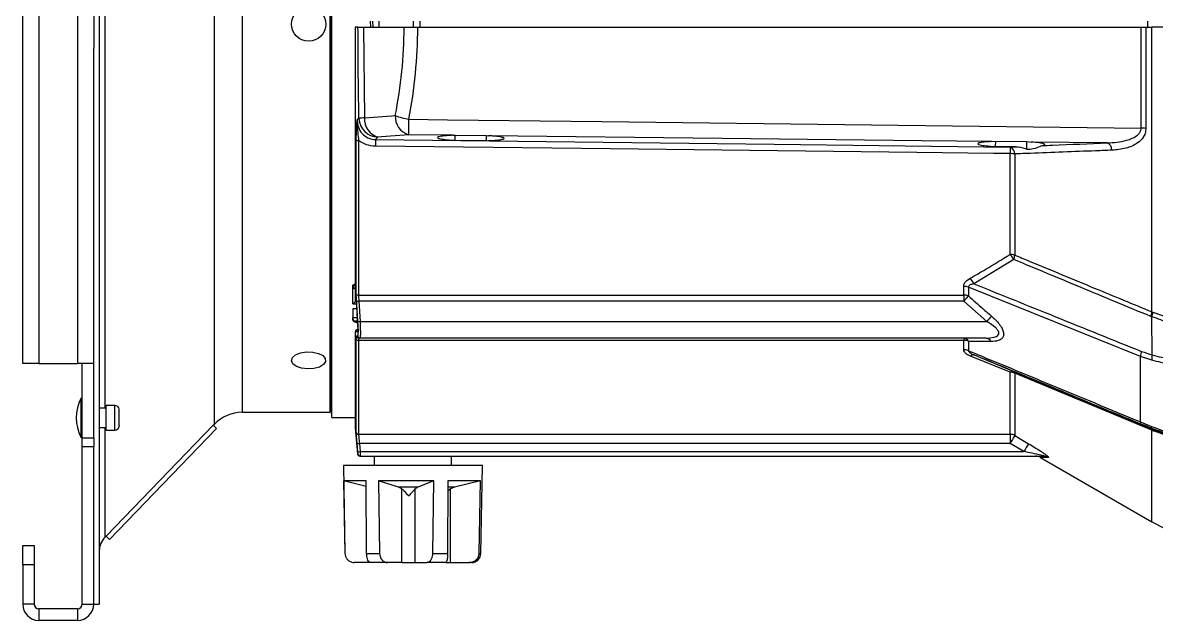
# Model space of a CAD drawing. Extents: x 16.7 to 113.1, y 4.5 to 84.5.
# Drawn here: x 72.34 to 79.68, y 32.04 to 35.92 of the extents above; entities that cross this region are included whole.
import ezdxf

# ---------------------------------------------------------------- set-up
doc = ezdxf.new("R2010")
doc.units = 0
doc.header["$MEASUREMENT"] = 0
doc.layers.add('OBJECT', color=7, linetype='CONTINUOUS')

msp = doc.modelspace()

# ---------------------------------------------------------------- linework, layer by layer
at = {"layer": 'OBJECT'}
for p, q in [((72.8356, 39.5165), (72.8356, 32.1465)), ((73.5815, 35.9065), (73.5815, 38.4988)), ((73.7613, 38.4225), (73.7613, 33.3905)), ((74.3286, 38.4225), (74.3286, 33.3905)), ((74.3416, 33.3566), (74.3416, 38.4564)), ((72.8707, 38.3952), (72.8707, 35.9065)), ((74.3384, 33.4466), (74.3384, 38.3664)), ((72.3397, 33.7065), (72.3397, 38.1065)), ((72.4446, 38.1065), (72.4446, 33.7065)), ((72.6947, 38.1065), (72.6947, 33.7065)), ((72.7996, 36.061), (72.7996, 35.752)), ((72.8707, 35.9065), (72.8707, 33.4177)), ((73.5815, 33.3142), (73.5815, 35.9065)), ((74.5941, 35.8865), (74.5926, 35.9265)), ((74.6086, 35.8865), (74.6072, 35.9265)), ((74.6492, 35.8865), (74.6482, 35.9265)), ((74.8714, 35.8865), (74.8704, 35.9265)), ((74.9143, 35.8865), (74.9143, 35.9265)), ((79.6266, 35.8865), (79.6262, 35.9265)), ((74.4936, 35.8866), (74.4936, 34.2399)), ((74.4937, 35.8865), (74.4937, 34.2391)), ((74.5113, 35.8865), (74.4937, 35.8865)), ((74.5474, 35.8865), (74.5536, 35.299)), ((74.5474, 35.8865), (74.8105, 35.8865)), ((74.8989, 35.8865), (79.5828, 35.8865)), ((79.5828, 35.2326), (79.5828, 35.8865)), ((79.6138, 35.8865), (79.6138, 35.2308)), ((79.6138, 35.8865), (79.6532, 35.8865)), ((79.6532, 34.0416), (79.6532, 35.8865)), ((72.7996, 33.7065), (72.7996, 35.752)), ((74.5064, 35.285), (74.5175, 35.2967)), ((74.6406, 35.1745), (74.6252, 35.1586)), ((75.1283, 35.1863), (74.8399, 35.1896)), ((75.1283, 35.1863), (75.1416, 35.187)), ((75.1413, 35.1534), (75.1416, 35.187)), ((75.1416, 35.187), (75.3429, 35.1848)), ((75.3429, 35.1848), (75.3572, 35.1836)), ((75.3432, 35.1511), (75.3429, 35.1847)), ((74.5002, 34.1591), (74.5002, 35.1566)), ((74.5152, 35.1528), (74.5152, 34.1502)), ((75.3432, 35.1511), (75.1413, 35.1534)), ((78.6135, 35.1457), (78.6412, 35.1481)), ((78.6409, 35.1133), (78.6412, 35.1481)), ((78.7702, 35.1118), (78.6409, 35.1133)), ((78.6412, 35.1481), (78.8432, 35.1459)), ((78.7348, 35.1103), (78.7702, 35.1118)), ((78.8432, 35.1459), (78.872, 35.1427)), ((78.8437, 35.0958), (78.8432, 35.1459)), ((79.3639, 35.137), (78.872, 35.1427)), ((78.7341, 34.4141), (78.7341, 35.0677)), ((78.7651, 35.0652), (78.7651, 34.4095)), ((78.7583, 34.381), (78.5003, 34.2233)), ((74.4789, 34.207), (74.4789, 34.2141)), ((74.4814, 34.2174), (74.4814, 34.2101)), ((74.4789, 34.2065), (74.4789, 34.207)), ((74.4789, 34.1982), (74.4789, 34.207)), ((74.4789, 34.0937), (74.4789, 34.1982)), ((74.4814, 34.2101), (74.4814, 34.2097)), ((74.4939, 34.1906), (74.492, 34.1906)), ((74.4939, 34.1906), (74.4941, 34.1937)), ((74.4939, 34.1906), (74.4939, 34.1087)), ((74.4952, 34.1906), (74.4939, 34.1906)), ((74.495, 34.1946), (74.5115, 33.9121)), ((74.5152, 34.1502), (78.4341, 34.1502)), ((78.4341, 34.1502), (78.4341, 34.2073)), ((78.4341, 34.1502), (78.4341, 34.111)), ((79.5782, 33.752), (78.4651, 34.2021)), ((78.4651, 34.2021), (78.4651, 34.1448)), ((74.4789, 34.0937), (74.5009, 34.0937)), ((74.4939, 34.1087), (74.5, 34.1087)), ((78.4341, 34.111), (74.5167, 34.111)), ((74.5167, 34.111), (74.5244, 33.9786)), ((78.5832, 33.9786), (78.4341, 34.111)), ((74.4789, 34.0607), (74.4789, 34.0059)), ((74.5028, 34.0607), (74.4789, 34.0607)), ((74.4789, 33.9963), (74.4789, 34.0059)), ((74.4789, 34.0059), (74.506, 34.0059)), ((74.4789, 33.9884), (74.4789, 33.9963)), ((79.6532, 34.0416), (79.6598, 34.0388)), ((79.655, 33.7624), (79.6533, 34.0087)), ((74.4789, 33.9884), (74.4789, 33.9878)), ((74.4789, 33.9878), (74.4789, 33.9877)), ((74.5074, 33.9813), (74.4939, 33.9813)), ((74.4965, 33.98), (74.4941, 33.9802)), ((74.4965, 33.9813), (74.4965, 33.98)), ((74.5075, 33.98), (74.4965, 33.98)), ((74.5104, 33.9296), (74.5031, 33.9259)), ((74.5244, 33.9786), (78.5832, 33.9786)), ((74.4936, 33.8955), (74.4936, 33.2915)), ((74.4937, 33.8945), (74.4937, 33.2902)), ((74.5115, 33.9121), (74.495, 33.9116)), ((74.5002, 33.2614), (74.5002, 33.8668)), ((78.4341, 33.8565), (74.5152, 33.8565)), ((74.5152, 33.8565), (74.5152, 33.2479)), ((74.5243, 33.8715), (74.5168, 33.8715)), ((78.5792, 33.8715), (74.5243, 33.8715)), ((78.4341, 33.8715), (78.4341, 33.8565)), ((78.4341, 33.7964), (78.4341, 33.8565)), ((78.4651, 33.8502), (78.4651, 33.7899)), ((72.4446, 33.7065), (72.3397, 33.7065)), ((72.4446, 33.7065), (72.6947, 33.7065)), ((72.7996, 33.7065), (72.6947, 33.7065)), ((72.7247, 33.2256), (72.7247, 33.7065)), ((72.7996, 33.2256), (72.7996, 33.7065)), ((78.7341, 33.6501), (78.4782, 33.7543)), ((78.502, 33.7622), (78.7579, 33.6556)), ((79.652, 33.7276), (79.5782, 33.752)), ((79.5782, 33.3284), (79.5782, 33.752)), ((78.7341, 33.2479), (78.7341, 33.6501)), ((79.6532, 33.2738), (78.7651, 33.6432)), ((78.7651, 33.6432), (78.7651, 33.2398)), ((72.7247, 33.4802), (72.7171, 33.4802)), ((72.7171, 33.4802), (72.7171, 33.2302)), ((72.8807, 33.4177), (72.8356, 33.4177)), ((72.9357, 33.4352), (72.8807, 33.4352)), ((72.8807, 33.2752), (72.8807, 33.4352)), ((72.9357, 33.2752), (72.9357, 33.4352)), ((72.9652, 33.3044), (72.9652, 33.4102)), ((74.3384, 33.4466), (74.3286, 33.4466)), ((74.3416, 33.3566), (74.3384, 33.4466)), ((73.7613, 33.3905), (74.3286, 33.3905)), ((74.3416, 33.3566), (74.4936, 33.3566)), ((72.8356, 33.2927), (72.8807, 33.2927)), ((72.8707, 33.2927), (72.8707, 32.5783)), ((72.8796, 32.5875), (73.5743, 33.3067)), ((72.8807, 33.2752), (72.9357, 33.2752)), ((72.9012, 32.5667), (73.5959, 33.2859)), ((72.9652, 33.3044), (72.9652, 33.3002)), ((73.5743, 33.3067), (73.5815, 33.3142)), ((73.5743, 33.3067), (73.5959, 33.2859)), ((74.4937, 33.2902), (74.5085, 33.1201)), ((79.5782, 33.3284), (79.6498, 33.2988)), ((79.6532, 33.2843), (79.6532, 33.2842)), ((79.66, 33.2709), (79.6532, 33.2738)), ((79.6532, 32.6805), (79.6532, 33.2738)), ((72.7171, 33.2302), (72.7247, 33.2302)), ((72.7247, 33.2256), (72.7996, 33.2256)), ((72.7247, 33.1659), (72.7247, 33.2256)), ((72.7996, 33.2256), (72.7996, 33.1659)), ((74.5152, 33.2479), (78.7341, 33.2479)), ((78.7341, 33.1886), (74.5206, 33.1886)), ((74.5206, 33.1886), (74.5251, 33.1357)), ((78.7341, 33.2479), (78.7341, 33.1886)), ((78.8238, 33.1357), (78.7341, 33.1886)), ((78.7651, 33.2398), (78.8548, 33.1869)), ((72.7996, 33.1659), (72.7247, 33.1659)), ((72.7247, 32.1465), (72.7247, 33.1659)), ((72.7996, 32.1465), (72.7996, 33.1659)), ((74.5251, 33.1357), (78.8238, 33.1357)), ((74.4166, 33.0465), (74.4265, 32.4754)), ((75.3166, 33.0465), (74.4166, 33.0465)), ((74.5262, 33.1065), (78.9511, 33.1065)), ((74.6166, 33.1065), (74.6166, 33.0465)), ((75.1166, 33.0465), (75.1166, 33.1065)), ((75.3066, 32.4754), (75.3166, 33.0465)), ((78.9317, 33.097), (79.6532, 32.6805)), ((74.564, 32.9465), (74.4183, 32.9465)), ((74.4183, 32.9465), (74.4266, 32.4754)), ((74.5643, 32.9089), (74.4183, 32.9465)), ((74.5673, 32.4754), (74.564, 32.9465)), ((75.0017, 32.9465), (74.6449, 32.9465)), ((74.6449, 32.9465), (74.6516, 32.4754)), ((74.7744, 32.9056), (74.6449, 32.9465)), ((74.8978, 32.9056), (74.7744, 32.9056)), ((74.7952, 32.8939), (74.7744, 32.9056)), ((74.7952, 32.4165), (74.7952, 32.8939)), ((74.8978, 32.9056), (74.8811, 32.8939)), ((74.8811, 32.4165), (74.8811, 32.8939)), ((75.0017, 32.9465), (74.8978, 32.9056)), ((74.9963, 32.4754), (75.0017, 32.9465)), ((75.0931, 32.9465), (75.0916, 32.4754)), ((75.11, 32.8939), (75.0929, 32.8785)), ((75.3043, 32.9465), (75.0931, 32.9465)), ((75.1369, 32.9056), (75.0973, 32.9056)), ((75.1369, 32.9056), (75.11, 32.8939)), ((75.11, 32.4165), (75.11, 32.8939)), ((75.3043, 32.9465), (75.1369, 32.9056)), ((75.2956, 32.4754), (75.3043, 32.9465)), ((72.3397, 32.5265), (72.4146, 32.5265)), ((72.3397, 32.4015), (72.3397, 32.5265)), ((72.4146, 32.5265), (72.4146, 32.4015)), ((72.8707, 32.5783), (72.8796, 32.5875)), ((72.8796, 32.5875), (72.9012, 32.5667)), ((74.5673, 32.4754), (74.6516, 32.4754)), ((74.9963, 32.4754), (75.0916, 32.4754)), ((75.2956, 32.4754), (75.3066, 32.4754)), ((72.3397, 32.4015), (72.3397, 32.1465)), ((72.4146, 32.4015), (72.3397, 32.4015)), ((72.4146, 32.4015), (72.4146, 32.1465)), ((74.4876, 32.4165), (74.4865, 32.4165)), ((74.5917, 32.4165), (74.4876, 32.4165)), ((74.7014, 32.4165), (74.5917, 32.4165)), ((74.7952, 32.4165), (74.7014, 32.4165)), ((74.7952, 32.4165), (74.8811, 32.4165)), ((74.8811, 32.4165), (74.9564, 32.4165)), ((75.0804, 32.4165), (74.9564, 32.4165)), ((75.0804, 32.4165), (75.11, 32.4165)), ((75.11, 32.4165), (75.2313, 32.4165)), ((75.2466, 32.4165), (75.2313, 32.4165)), ((72.4146, 32.1465), (72.3397, 32.1465)), ((72.4446, 32.1165), (72.4446, 32.0416)), ((72.6947, 32.1165), (72.4446, 32.1165)), ((72.6947, 32.1165), (72.6947, 32.0416)), ((72.7247, 32.1465), (72.7996, 32.1465)), ((72.7996, 32.1465), (72.8356, 32.1465)), ((72.6947, 32.0416), (72.4446, 32.0416))]:
    msp.add_line(p, q, dxfattribs=at)
at = {"layer": 'OBJECT', "flags": 128}
for points in [[(74.5536, 35.299), (74.7301, 35.3124), (74.7529, 35.3141)], [(74.8413, 35.29), (75.0913, 35.287), (76.0912, 35.2749), (79.5828, 35.2326)], [(74.8399, 35.1896), (74.6634, 35.1762), (74.6406, 35.1745)], [(78.6135, 35.1457), (78.1598, 35.151), (76.8688, 35.166), (75.3572, 35.1836)], [(78.7341, 35.0677), (78.6267, 35.069), (78.1308, 35.0747), (76.1469, 35.0975), (74.6245, 35.115)], [(74.6252, 35.1586), (75.9162, 35.1434), (77.2072, 35.1282), (78.7348, 35.1103)], [(74.4789, 34.0937), (74.4792, 34.094), (74.48, 34.0948), (74.4814, 34.0962), (74.4833, 34.0981), (74.4856, 34.1004), (74.4882, 34.1029), (74.491, 34.1058), (74.4939, 34.1087)], [(74.2178, 33.7808), (74.255, 33.7725), (74.2836, 33.7579), (74.2998, 33.7392), (74.3014, 33.7188), (74.2881, 33.6995), (74.2618, 33.6839), (74.2261, 33.6741), (74.1856, 33.6715), (74.146, 33.6763), (74.1125, 33.688), (74.0897, 33.7049), (74.0807, 33.7248), (74.0866, 33.7449), (74.1067, 33.7627), (74.1383, 33.7756), (74.1771, 33.7819), (74.2178, 33.7808)], [(79.6532, 33.2843), (79.6522, 33.2849), (79.6514, 33.2859), (79.6507, 33.2872), (79.6502, 33.2889), (79.6498, 33.2909), (79.6496, 33.2932), (79.6496, 33.2958), (79.6498, 33.2988)], [(74.5102, 33.1348), (74.5076, 33.1647), (74.5056, 33.1877)]]:
    msp.add_lwpolyline(points, dxfattribs=at)
at = {"layer": 'OBJECT'}
msp.add_circle((74.1916, 35.9065), 0.111, dxfattribs=at)
for centre, radius, start, end in [((71.7406, 35.9065), 3.07, 348.87528, 359.62673), ((74.5607, 34.903), 0.396, 91.0211, 96.26175), ((74.6431, 35.3001), 0.1256, 181.54164, 268.87079), ((74.6734, 35.29), 0.1201, 175.71265, 254.14911), ((74.8727, 35.3052), 0.1201, 175.71222, 254.14954), ((74.9323, 35.7977), 0.5157, 249.64153, 259.8333), ((62.103, 35.4205), 12.7389, 358.96136, 359.41297), ((79.5836, 34.9717), 0.2609, 83.35342, 90.17589), ((74.5121, 35.172), 0.0194, 232.30348, 279.05207), ((78.0176, 35.0818), 3.3933, 178.70319, 179.4398), ((81.8152, 35.0379), 3.0812, 178.65429, 179.44535), ((78.7146, 35.064), 0.0505, 1.33792, 66.42961), ((79.3421, 35.0897), 0.052, 359.75247, 65.30458), ((78.7349, 34.8889), 0.1788, 80.2614, 90.2403), ((78.7347, 34.3109), 0.1032, 72.85921, 90.32371), ((78.6089, 34.2972), 0.1713, 29.2744, 43.02884), ((78.6329, 34.4259), 0.1333, 340.27969, 352.92152), ((78.3548, 34.1536), 0.1613, 25.6083, 41.25844), ((74.4824, 34.2067), 0.00355, 106.91493, 174.62593), ((74.4827, 34.2062), 0.0038, 109.82796, 174.84401), ((74.4787, 34.2037), 0.0152, 320.54608, 324.05245), ((74.4919, 34.2027), 0.00911, 268.00854, 271.1957), ((74.5132, 34.164), 0.0139, 200.57718, 277.92167), ((78.4346, 34.1156), 0.0917, 70.57307, 90.31859), ((78.4346, 34.0612), 0.089, 69.94812, 90.31358), ((81.1918, 31.6114), 3.722, 137.10481, 137.81061), ((74.4992, 34.3603), 0.2499, 270.60328, 274.03238), ((74.4939, 33.9963), 0.015, 180, 270), ((81.3896, 31.5398), 3.7181, 138.28589, 139.00894), ((79.5224, 34.056), 0.1315, 340.28786, 353.71274), ((79.5287, 34.0514), 0.1317, 341.08864, 354.5206), ((74.4941, 33.983), 0.00447, 215.39709, 226.54485), ((74.4927, 33.9867), 0.00629, 260.15399, 264.81312), ((74.4914, 33.9803), 0.00267, 357.19285, 20.75881), ((74.51, 33.9126), 0.015, 117.41109, 183.81076), ((74.5063, 34.2264), 0.2485, 270.72579, 274.17502), ((74.5137, 33.8704), 0.014, 194.65355, 275.78835), ((74.5168, 33.8865), 0.015, 183.67339, 269.95497), ((74.5243, 33.8865), 0.015, 183.55637, 269.95013), ((78.4313, 33.8341), 0.0375, 25.3814, 85.61412), ((78.4345, 33.7788), 0.0777, 66.77823, 90.26493), ((78.5759, 33.8344), 0.0373, 23.09302, 84.95468), ((78.4344, 33.7206), 0.0758, 66.13777, 90.2501), ((79.7031, 33.7435), 0.1253, 160.48486, 176.13024), ((78.4967, 33.7386), 0.0242, 77.16876, 139.55212), ((79.7796, 33.7343), 0.1278, 167.32968, 183.01025), ((78.751, 33.6316), 0.025, 73.81782, 132.27276), ((78.7344, 33.5784), 0.0717, 64.59869, 90.20435), ((78.7503, 33.6429), 0.0149, 1.03712, 58.85164), ((72.9584, 33.3552), 0.2717, 152.61209, 207.38791), ((72.9357, 33.4052), 0.03, 9.59407, 90), ((73.7613, 33.1405), 0.25, 90, 135.99227), ((72.9357, 33.3052), 0.03, 270, 350.40593), ((74.5086, 33.2915), 0.015, 180, 185), ((74.515, 33.2628), 0.0149, 185.55238, 270.43319), ((79.5953, 33.3265), 0.0172, 173.63027, 235.21546), ((79.6376, 33.2741), 0.0155, 358.87552, 57.96015), ((79.645, 33.2716), 0.015, 357.52328, 57.14788), ((74.5042, 33.336), 0.1483, 270.54689, 276.33265), ((78.7341, 33.1851), 0.0628, 60.46677, 90.02716), ((80.1022, 32.3944), 1.582, 147.69771, 149.86404), ((80.1851, 32.3462), 1.5737, 147.71062, 149.88956), ((74.5235, 33.1215), 0.015, 185.52986, 270), ((74.5087, 33.2832), 0.1484, 270.55191, 276.33212), ((74.5262, 33.1215), 0.015, 184.94559, 269.99523), ((78.8987, 33.0445), 0.062, 57.79559, 89.99992), ((78.951, 33.0477), 0.0588, 58.12879, 89.94376), ((80.1532, 33.5465), 1, 240, 270), ((72.9606, 32.4914), 0.125, 135.99227, 180), ((75.2466, 32.4765), 0.06, 270, 359), ((72.4446, 32.1465), 0.1049, 180, 270), ((72.4446, 32.1465), 0.03, 180, 270), ((72.6947, 32.1465), 0.03, 270, 0), ((72.6947, 32.1465), 0.1049, 270, 0)]:
    msp.add_arc(centre, radius, start, end, dxfattribs=at)
for centre, major_axis, ratio, start_param, end_param in [((71.829, 35.9065), (0, 3.195), 0.960876, 4.518226, 4.706129), ((74.2061, 35.9046), (4.3597, 2.0687), 0.341999, 4.613885, 4.616722), ((74.2286, 35.9138), (4.3768, 2.0768), 0.341999, 4.60856, 4.61143), ((74.2361, 35.9046), (4.3755, -2.0916), 0.34326, 4.933789, 4.936327)]:
    msp.add_ellipse(centre, major_axis=major_axis, ratio=ratio, start_param=start_param, end_param=end_param, dxfattribs=at)
for points, knots in [([(74.5175, 35.2967), (74.5167, 35.3398), (74.5129, 35.5363), (74.512, 35.733), (74.5113, 35.8865)], [0, 0, 0, 0, 0.219221, 1, 1, 1, 1]), ([(74.5113, 35.8865), (74.5139, 35.8865), (74.5191, 35.8865), (74.538, 35.8865), (74.5474, 35.8865)], [0, 0, 0, 0, 0.5, 1, 1, 1, 1]), ([(74.8105, 35.8865), (74.8234, 35.8865), (74.8474, 35.8865), (74.8804, 35.8865), (74.8966, 35.8865), (74.8989, 35.8865)], [0, 0, 0, 0, 0.499397, 0.929176, 1, 1, 1, 1]), ([(79.5828, 35.8865), (79.5898, 35.8865), (79.6007, 35.8865), (79.6104, 35.8865), (79.6138, 35.8865)], [0, 0, 0, 0, 0.643567, 1, 1, 1, 1]), ([(80.1532, 35.8865), (80.0878, 35.8865), (79.9523, 35.8865), (79.7838, 35.8865), (79.6875, 35.8865), (79.6532, 35.8865)], [0, 0, 0, 0, 0.375049, 0.776984, 1, 1, 1, 1]), ([(74.5002, 35.1566), (74.5004, 35.1722), (74.5008, 35.2059), (74.5032, 35.2469), (74.5053, 35.2722), (74.5064, 35.2849), (74.5064, 35.285)], [0, 0, 0, 0, 0.298757, 0.643489, 0.997319, 1, 1, 1, 1]), ([(74.5064, 35.285), (74.5064, 35.2849), (74.5048, 35.2574), (74.5075, 35.2184), (74.5133, 35.1687), (74.5152, 35.1528)], [0, 0, 0, 0, 0.00294, 0.680839, 1, 1, 1, 1]), ([(74.5064, 35.285), (74.5078, 35.2693), (74.5105, 35.2379), (74.5352, 35.197), (74.5708, 35.1694), (74.6033, 35.1595), (74.6209, 35.1588), (74.6252, 35.1586)], [0, 0, 0, 0, 0.251337, 0.503312, 0.735354, 0.935196, 1, 1, 1, 1]), ([(75.1283, 35.1863), (75.1126, 35.1854), (75.0774, 35.1836), (75.0405, 35.1788), (75.0229, 35.1728), (75.0302, 35.1663), (75.0616, 35.16), (75.1031, 35.1558), (75.1327, 35.1539), (75.1413, 35.1534)], [0, 0, 0, 0, 0.128648, 0.288962, 0.449731, 0.611042, 0.772603, 0.934008, 1, 1, 1, 1]), ([(75.3432, 35.1511), (75.358, 35.1517), (75.3933, 35.1532), (75.4346, 35.1574), (75.4591, 35.1632), (75.4592, 35.1697), (75.4345, 35.1761), (75.3964, 35.1807), (75.3668, 35.1829), (75.3572, 35.1836)], [0, 0, 0, 0, 0.115333, 0.275775, 0.436647, 0.598106, 0.75992, 0.921699, 1, 1, 1, 1]), ([(79.3639, 35.137), (79.4063, 35.1397), (79.4623, 35.1434), (79.5302, 35.1673), (79.5624, 35.1867), (79.5789, 35.2108), (79.5826, 35.2239), (79.5828, 35.231), (79.5828, 35.2326)], [0, 0, 0, 0, 0.49037, 0.647323, 0.850236, 0.921686, 0.982753, 1, 1, 1, 1]), ([(79.6138, 35.2308), (79.6128, 35.22), (79.6107, 35.1983), (79.5928, 35.1647), (79.5528, 35.1268), (79.4833, 35.0977), (79.4246, 35.0923), (79.3942, 35.0895)], [0, 0, 0, 0, 0.101178, 0.201859, 0.374018, 0.67519, 1, 1, 1, 1]), ([(74.6245, 35.115), (74.6044, 35.1169), (74.5646, 35.1207), (74.5315, 35.1421), (74.5152, 35.1528)], [0, 0, 0, 0, 0.505217, 1, 1, 1, 1]), ([(78.6135, 35.1457), (78.5966, 35.1446), (78.5613, 35.1422), (78.5302, 35.1368), (78.5212, 35.1305), (78.5374, 35.1239), (78.5768, 35.1179), (78.6169, 35.1147), (78.6397, 35.1133), (78.6409, 35.1133)], [0, 0, 0, 0, 0.15394, 0.320562, 0.487663, 0.655244, 0.822937, 0.990327, 1, 1, 1, 1]), ([(78.7702, 35.1118), (78.7915, 35.1102), (78.817, 35.1084), (78.8398, 35.0976), (78.8437, 35.0958)], [0, 0, 0, 0, 0.832045, 1, 1, 1, 1]), ([(78.8437, 35.0958), (78.8579, 35.0965), (78.8932, 35.0982), (78.924, 35.1144), (78.9381, 35.1182), (78.9418, 35.1191)], [0, 0, 0, 0, 0.333302, 0.829115, 1, 1, 1, 1]), ([(78.9418, 35.1191), (78.9475, 35.1205), (78.9612, 35.1238), (78.9603, 35.1297), (78.9359, 35.1361), (78.9009, 35.1404), (78.8768, 35.1423), (78.872, 35.1427)], [0, 0, 0, 0, 0.17772, 0.430152, 0.683138, 0.93607, 1, 1, 1, 1]), ([(78.9418, 35.1191), (78.9642, 35.1201), (79.1047, 35.126), (79.2455, 35.132), (79.3639, 35.137)], [0, 0, 0, 0, 0.159832, 1, 1, 1, 1]), ([(79.3942, 35.0895), (79.3589, 35.0881), (79.1825, 35.0813), (78.9728, 35.0732), (78.7987, 35.0665), (78.7651, 35.0652)], [0, 0, 0, 0, 0.1678723, 0.8393635, 1, 1, 1, 1]), ([(78.4761, 34.2599), (78.5099, 34.2789), (78.5971, 34.3279), (78.6821, 34.3813), (78.7341, 34.4141)], [0, 0, 0, 0, 0.387426, 1, 1, 1, 1]), ([(79.6463, 34.0116), (79.4942, 34.0747), (79.198, 34.1976), (78.9022, 34.321), (78.7583, 34.381)], [0, 0, 0, 0, 0.513611, 1, 1, 1, 1]), ([(78.7651, 34.4095), (78.7959, 34.3967), (78.9692, 34.3247), (79.2652, 34.202), (79.5305, 34.0923), (79.6532, 34.0416)], [0, 0, 0, 0, 0.104199, 0.585852, 1, 1, 1, 1]), ([(74.4789, 34.2141), (74.479, 34.2145), (74.4791, 34.2154), (74.48, 34.2166), (74.4809, 34.2171), (74.4814, 34.2174)], [0, 0, 0, 0, 0.322876, 0.645869, 1, 1, 1, 1]), ([(74.4937, 34.2391), (74.4937, 34.2325), (74.4938, 34.2191), (74.4946, 34.2029), (74.495, 34.1946)], [0, 0, 0, 0, 0.491585, 1, 1, 1, 1]), ([(78.4341, 34.2073), (78.4349, 34.2129), (78.4364, 34.2241), (78.4502, 34.2433), (78.4659, 34.2534), (78.4761, 34.2599)], [0, 0, 0, 0, 0.263183, 0.525234, 1, 1, 1, 1]), ([(78.5003, 34.2233), (78.4934, 34.2219), (78.4832, 34.2199), (78.4722, 34.2145), (78.467, 34.2096), (78.4651, 34.2053), (78.4651, 34.2028), (78.4651, 34.2021)], [0, 0, 0, 0, 0.4377224, 0.6522262, 0.8216939, 0.9450991, 1, 1, 1, 1]), ([(78.5003, 34.2233), (78.6763, 34.1524), (79.0379, 34.0067), (79.3996, 33.8604), (79.5851, 33.7854)], [0, 0, 0, 0, 0.486991, 1, 1, 1, 1]), ([(74.4905, 34.194), (74.4887, 34.1949), (74.4852, 34.1968), (74.4813, 34.2006), (74.4793, 34.2039), (74.479, 34.2058), (74.4789, 34.2065)], [0, 0, 0, 0, 0.303896, 0.585788, 0.849407, 1, 1, 1, 1]), ([(74.492, 34.1906), (74.4911, 34.1907), (74.4888, 34.1909), (74.4852, 34.1918), (74.4818, 34.1935), (74.4795, 34.1956), (74.4789, 34.1973), (74.4789, 34.1981), (74.4789, 34.1982)], [0, 0, 0, 0, 0.116666, 0.314991, 0.524422, 0.755201, 0.990675, 1, 1, 1, 1]), ([(74.4789, 34.1982), (74.4789, 34.1982), (74.4789, 34.198), (74.4791, 34.1973), (74.4803, 34.1962), (74.4831, 34.1951), (74.4866, 34.1943), (74.4893, 34.1941), (74.4905, 34.194)], [0, 0, 0, 0, 0.0099975, 0.1074275, 0.3699419, 0.6068309, 0.8260036, 1, 1, 1, 1]), ([(74.4814, 34.2097), (74.4816, 34.2086), (74.482, 34.2062), (74.4841, 34.2021), (74.4872, 34.1981), (74.4897, 34.1959), (74.4911, 34.1947)], [0, 0, 0, 0, 0.242453, 0.484593, 0.734554, 1, 1, 1, 1]), ([(74.4916, 34.1936), (74.4916, 34.1936), (74.4916, 34.1936), (74.4915, 34.1937), (74.4913, 34.1938), (74.4909, 34.1939), (74.4906, 34.194), (74.4905, 34.194)], [0, 0, 0, 0, 0.03274, 0.075255, 0.183621, 0.638672, 1, 1, 1, 1]), ([(74.4911, 34.1947), (74.4913, 34.1946), (74.4916, 34.1943), (74.492, 34.1939), (74.4921, 34.1936), (74.4921, 34.1936)], [0, 0, 0, 0, 0.506964, 0.82555, 1, 1, 1, 1]), ([(74.492, 34.1906), (74.492, 34.1907), (74.4919, 34.1912), (74.4918, 34.1923), (74.4917, 34.1931), (74.4916, 34.1936)], [0, 0, 0, 0, 0.1242259, 0.4683611, 1, 1, 1, 1]), ([(74.4921, 34.1936), (74.4921, 34.1931), (74.4921, 34.1923), (74.4921, 34.1912), (74.492, 34.1907), (74.492, 34.1906)], [0, 0, 0, 0, 0.5330943, 0.8746101, 1, 1, 1, 1]), ([(74.4921, 34.1936), (74.4921, 34.1936), (74.4928, 34.1936), (74.4934, 34.1937), (74.4941, 34.1937)], [0, 0, 0, 0, 0.026949, 1, 1, 1, 1]), ([(74.5018, 34.1104), (74.5013, 34.1191), (74.5004, 34.1369), (74.5003, 34.1516), (74.5002, 34.1591)], [0, 0, 0, 0, 0.488655, 1, 1, 1, 1]), ([(74.5152, 34.1502), (74.5152, 34.1445), (74.5154, 34.1327), (74.5163, 34.1184), (74.5167, 34.111)], [0, 0, 0, 0, 0.486981, 1, 1, 1, 1]), ([(78.4651, 34.1448), (78.496, 34.1173), (78.5454, 34.0733), (78.5954, 34.03), (78.6142, 34.0138)], [0, 0, 0, 0, 0.624898, 1, 1, 1, 1]), ([(74.5095, 33.9779), (74.5089, 33.9879), (74.5063, 34.0321), (74.5037, 34.0762), (74.5018, 34.1104)], [0, 0, 0, 0, 0.226065, 1, 1, 1, 1]), ([(78.6142, 34.0138), (78.6316, 33.9976), (78.6585, 33.9726), (78.6834, 33.9349), (78.6935, 33.9073), (78.6927, 33.8849), (78.6813, 33.8661), (78.6549, 33.8512), (78.6269, 33.8498), (78.6102, 33.849)], [0, 0, 0, 0, 0.224316, 0.345841, 0.447966, 0.550598, 0.643264, 0.786621, 1, 1, 1, 1]), ([(79.6533, 34.0087), (79.6533, 34.0087), (79.6511, 34.01), (79.6487, 34.0108), (79.6463, 34.0116)], [0, 0, 0, 0, 0.00031, 1, 1, 1, 1]), ([(80.1532, 33.912), (80.1532, 33.912), (80.1087, 33.912), (80.0196, 33.9161), (79.8903, 33.9358), (79.7665, 33.9637), (79.6914, 33.9979), (79.6533, 34.0087), (79.6533, 34.0087)], [0, 0, 0, 0, 0.0000045, 0.2546803, 0.5093557, 0.7546737, 0.9999956, 1, 1, 1, 1]), ([(79.6598, 34.0388), (79.7088, 34.0215), (79.8081, 33.9862), (79.9754, 33.9538), (80.0925, 33.9494), (80.1532, 33.947)], [0, 0, 0, 0, 0.319145, 0.647516, 1, 1, 1, 1]), ([(74.4789, 33.9878), (74.4792, 33.9867), (74.4796, 33.9844), (74.4822, 33.982), (74.4858, 33.9804), (74.4889, 33.9804), (74.4905, 33.9804)], [0, 0, 0, 0, 0.242421, 0.484562, 0.734492, 1, 1, 1, 1]), ([(74.479, 33.9877), (74.479, 33.9875), (74.4788, 33.9861), (74.4801, 33.9835), (74.4822, 33.9808), (74.4843, 33.98), (74.4851, 33.9797)], [0, 0, 0, 0, 0.046932, 0.3944, 0.752546, 1, 1, 1, 1]), ([(74.485, 33.9796), (74.4885, 33.9782), (74.4962, 33.9753), (74.5039, 33.9723), (74.508, 33.9708)], [0, 0, 0, 0, 0.454542, 1, 1, 1, 1]), ([(74.4911, 33.9798), (74.4895, 33.9794), (74.4872, 33.9788), (74.4856, 33.9796), (74.4851, 33.9798)], [0, 0, 0, 0, 0.674301, 1, 1, 1, 1]), ([(74.4905, 33.9804), (74.4906, 33.9804), (74.4908, 33.9804), (74.4911, 33.9804), (74.4913, 33.9804), (74.4914, 33.9804), (74.4915, 33.9804), (74.4916, 33.9805), (74.4916, 33.9805), (74.4916, 33.9805), (74.4916, 33.9805)], [0, 0, 0, 0, 0.33063, 0.5525, 0.701363, 0.80309, 0.903737, 0.945187, 0.979441, 1, 1, 1, 1]), ([(74.4921, 33.9804), (74.492, 33.9804), (74.4919, 33.9801), (74.4914, 33.9799), (74.4911, 33.9798), (74.4911, 33.9798)], [0, 0, 0, 0, 0.264133, 0.866026, 1, 1, 1, 1]), ([(74.4916, 33.9805), (74.4917, 33.9808), (74.4918, 33.9812), (74.4919, 33.9814), (74.492, 33.9814), (74.492, 33.9814)], [0, 0, 0, 0, 0.531786, 0.875873, 1, 1, 1, 1]), ([(74.492, 33.9814), (74.492, 33.9814), (74.4921, 33.9814), (74.4921, 33.9812), (74.4921, 33.9807), (74.4921, 33.9804)], [0, 0, 0, 0, 0.125213, 0.466793, 1, 1, 1, 1]), ([(74.4941, 33.9802), (74.4934, 33.9803), (74.4928, 33.9803), (74.4921, 33.9804), (74.4921, 33.9804)], [0, 0, 0, 0, 0.973074, 1, 1, 1, 1]), ([(74.5019, 33.9251), (74.5012, 33.9247), (74.4994, 33.9236), (74.4974, 33.9211), (74.4958, 33.9183), (74.495, 33.9158), (74.4943, 33.9127), (74.4937, 33.9066), (74.4936, 33.8974), (74.4936, 33.8907)], [0, 0, 0, 0, 0.038374, 0.104773, 0.165148, 0.225297, 0.307656, 0.496495, 1, 1, 1, 1]), ([(74.5031, 33.9259), (74.5052, 33.926), (74.5076, 33.9261), (74.5102, 33.9261), (74.5106, 33.9261)], [0, 0, 0, 0, 0.845701, 1, 1, 1, 1]), ([(74.5094, 33.8855), (74.5099, 33.8866), (74.5111, 33.8886), (74.5118, 33.9048), (74.5117, 33.9286), (74.5108, 33.9545), (74.5098, 33.9715), (74.5095, 33.9779)], [0, 0, 0, 0, 0.2168345, 0.4336857, 0.6501667, 0.8664931, 1, 1, 1, 1]), ([(74.5244, 33.9786), (74.525, 33.9664), (74.5261, 33.9419), (74.5268, 33.9096), (74.5266, 33.8855), (74.5256, 33.8732), (74.5247, 33.8719), (74.5243, 33.8715)], [0, 0, 0, 0, 0.216841, 0.433701, 0.650254, 0.866699, 1, 1, 1, 1]), ([(78.5792, 33.8715), (78.597, 33.8721), (78.6212, 33.8729), (78.6465, 33.8817), (78.6576, 33.8897), (78.6623, 33.9), (78.6614, 33.9104), (78.6551, 33.9234), (78.6381, 33.9428), (78.6122, 33.9618), (78.5912, 33.9739), (78.5832, 33.9786)], [0, 0, 0, 0, 0.252396, 0.341468, 0.431196, 0.49019, 0.549439, 0.605131, 0.701098, 0.885221, 1, 1, 1, 1]), ([(74.495, 33.9116), (74.4947, 33.9107), (74.4939, 33.9089), (74.4937, 33.9003), (74.4937, 33.8951), (74.4937, 33.8945)], [0, 0, 0, 0, 0.489871, 0.942618, 1, 1, 1, 1]), ([(74.5002, 33.8668), (74.5003, 33.872), (74.5004, 33.8828), (74.5014, 33.8846), (74.5019, 33.8855)], [0, 0, 0, 0, 0.473445, 1, 1, 1, 1]), ([(74.5019, 33.8855), (74.5025, 33.8855), (74.5049, 33.8855), (74.5074, 33.8855), (74.5094, 33.8855)], [0, 0, 0, 0, 0.237767, 1, 1, 1, 1]), ([(74.5168, 33.8715), (74.5164, 33.8709), (74.5154, 33.8696), (74.5152, 33.861), (74.5152, 33.8565)], [0, 0, 0, 0, 0.473397, 1, 1, 1, 1]), ([(78.6102, 33.849), (78.5787, 33.8492), (78.53, 33.8496), (78.482, 33.85), (78.4651, 33.8502)], [0, 0, 0, 0, 0.648491, 1, 1, 1, 1]), ([(78.4782, 33.7543), (78.4693, 33.7584), (78.4535, 33.7658), (78.4373, 33.7806), (78.4351, 33.7913), (78.4341, 33.7964)], [0, 0, 0, 0, 0.396711, 0.70683, 1, 1, 1, 1]), ([(78.4651, 33.7899), (78.4961, 33.7771), (78.6701, 33.7048), (79.0411, 33.5506), (79.3811, 33.4099), (79.5782, 33.3284)], [0, 0, 0, 0, 0.083458, 0.469005, 1, 1, 1, 1]), ([(78.4651, 33.7899), (78.4652, 33.7886), (78.4655, 33.786), (78.4691, 33.7809), (78.4784, 33.7734), (78.4905, 33.7672), (78.4997, 33.7632), (78.502, 33.7622)], [0, 0, 0, 0, 0.1168462, 0.2331955, 0.4379757, 0.8544365, 1, 1, 1, 1]), ([(79.5851, 33.7854), (79.6083, 33.7772), (79.6315, 33.7691), (79.655, 33.7624), (79.655, 33.7624)], [0, 0, 0, 0, 0.999971, 1, 1, 1, 1]), ([(79.5855, 33.3123), (79.4, 33.3891), (79.0389, 33.5387), (78.6778, 33.6891), (78.502, 33.7622)], [0, 0, 0, 0, 0.513344, 1, 1, 1, 1]), ([(80.1532, 33.6636), (80.09, 33.6654), (79.9619, 33.669), (79.7931, 33.6939), (79.6929, 33.7179), (79.652, 33.7276)], [0, 0, 0, 0, 0.365475, 0.741466, 1, 1, 1, 1]), ([(79.655, 33.7624), (79.655, 33.7624), (79.6945, 33.7511), (79.7777, 33.7357), (79.9427, 33.7095), (80.0705, 33.7021), (80.1532, 33.7021), (80.1532, 33.7021)], [0, 0, 0, 0, 0.000004, 0.259099, 0.518181, 0.999995, 1, 1, 1, 1]), ([(78.7579, 33.6556), (78.9017, 33.5959), (79.1975, 33.4729), (79.4936, 33.3503), (79.6459, 33.2872)], [0, 0, 0, 0, 0.48595, 1, 1, 1, 1]), ([(74.5056, 33.1877), (74.5049, 33.1964), (74.5034, 33.2137), (74.5017, 33.2363), (74.5005, 33.2539), (74.5003, 33.2589), (74.5002, 33.2614)], [0, 0, 0, 0, 0.249056, 0.498133, 0.746674, 1, 1, 1, 1]), ([(79.6532, 33.2843), (79.6532, 33.2843), (79.6317, 33.2966), (79.6086, 33.3045), (79.5855, 33.3123)], [0, 0, 0, 0, 0.0000318, 1, 1, 1, 1]), ([(79.6459, 33.2872), (79.6483, 33.2861), (79.6506, 33.285), (79.6532, 33.2842), (79.6532, 33.2842)], [0, 0, 0, 0, 0.999732, 1, 1, 1, 1]), ([(79.6498, 33.2988), (79.708, 33.2779), (79.8261, 33.2356), (79.9977, 33.2072), (80.108, 33.2039), (80.1532, 33.2026)], [0, 0, 0, 0, 0.364404, 0.7394338, 1, 1, 1, 1]), ([(80.1532, 33.1883), (80.1532, 33.1883), (80.1091, 33.1883), (80.0208, 33.1923), (79.8925, 33.2118), (79.7681, 33.2385), (79.6929, 33.2744), (79.6532, 33.2843), (79.6532, 33.2843)], [0, 0, 0, 0, 0.000005, 0.255816, 0.511629, 0.755817, 0.999995, 1, 1, 1, 1]), ([(79.6532, 33.2842), (79.6532, 33.2842), (79.6891, 33.2637), (79.7713, 33.2428), (79.8947, 33.2098), (80.0235, 33.1925), (80.1099, 33.1883), (80.1532, 33.1883), (80.1532, 33.1883)], [0, 0, 0, 0, 0.000005, 0.252518, 0.505035, 0.752516, 0.999996, 1, 1, 1, 1]), ([(80.1532, 33.1766), (80.0983, 33.1786), (79.987, 33.1826), (79.8189, 33.2136), (79.7142, 33.2514), (79.66, 33.2709)], [0, 0, 0, 0, 0.3192518, 0.6477936, 1, 1, 1, 1]), ([(74.5152, 33.2479), (74.5152, 33.246), (74.5154, 33.2421), (74.5166, 33.2283), (74.5183, 33.2101), (74.5198, 33.1959), (74.5206, 33.1886)], [0, 0, 0, 0, 0.2465, 0.492975, 0.740149, 1, 1, 1, 1]), ([(78.8548, 33.1869), (78.8816, 33.1707), (78.9167, 33.1496), (78.9548, 33.1237), (78.9715, 33.1114), (78.9816, 33.1026), (78.9848, 33.0982), (78.9829, 33.0978), (78.9821, 33.0976)], [0, 0, 0, 0, 0.463203, 0.605761, 0.74907, 0.841779, 0.935306, 1, 1, 1, 1]), ([(74.5094, 33.1202), (74.5092, 33.1202), (74.5087, 33.1202), (74.5104, 33.1202), (74.5112, 33.1202)], [0, 0, 0, 0, 0.509002, 1, 1, 1, 1]), ([(74.5112, 33.1202), (74.5113, 33.1204), (74.5113, 33.1207), (74.5111, 33.1233), (74.5108, 33.127), (74.5105, 33.1311), (74.5103, 33.1338), (74.5102, 33.1348)], [0, 0, 0, 0, 0.217387, 0.434771, 0.652345, 0.870534, 1, 1, 1, 1]), ([(74.5251, 33.1357), (74.5253, 33.1323), (74.5255, 33.1256), (74.5259, 33.1167), (74.5261, 33.1102), (74.5262, 33.1069), (74.5262, 33.1066), (74.5262, 33.1065)], [0, 0, 0, 0, 0.218536, 0.437092, 0.655505, 0.873727, 1, 1, 1, 1]), ([(78.9511, 33.1065), (78.9516, 33.1065), (78.9525, 33.1065), (78.9529, 33.1068), (78.9526, 33.1072), (78.9511, 33.1078), (78.9459, 33.1096), (78.9219, 33.1157), (78.8796, 33.1247), (78.8419, 33.1321), (78.8238, 33.1357)], [0, 0, 0, 0, 0.018435, 0.032622, 0.046847, 0.06494, 0.096407, 0.193735, 0.61436, 1, 1, 1, 1]), ([(78.9821, 33.0976), (78.9729, 33.0977), (78.9455, 33.098), (78.9254, 33.0982), (78.9315, 33.0982), (78.9324, 33.0981)], [0, 0, 0, 0, 0.299901, 0.901044, 1, 1, 1, 1]), ([(74.8401, 32.8477), (74.84, 32.8478), (74.8305, 32.8585), (74.8149, 32.8756), (74.8004, 32.8891), (74.7952, 32.8939)], [0, 0, 0, 0, 0.004613, 0.647692, 1, 1, 1, 1]), ([(74.8811, 32.8939), (74.8754, 32.8875), (74.863, 32.8737), (74.8481, 32.8567), (74.8402, 32.8478), (74.8401, 32.8477)], [0, 0, 0, 0, 0.458055, 0.995388, 1, 1, 1, 1]), ([(74.4266, 32.4754), (74.4273, 32.469), (74.4287, 32.4562), (74.4384, 32.4392), (74.4526, 32.426), (74.4698, 32.4179), (74.4819, 32.4169), (74.4876, 32.4165)], [0, 0, 0, 0, 0.198027, 0.395862, 0.598901, 0.814823, 1, 1, 1, 1]), ([(74.5917, 32.4165), (74.5887, 32.4172), (74.5828, 32.4187), (74.5751, 32.4305), (74.5697, 32.4475), (74.5676, 32.4636), (74.5674, 32.4729), (74.5673, 32.4754)], [0, 0, 0, 0, 0.241748, 0.484006, 0.711801, 0.922051, 1, 1, 1, 1]), ([(74.6516, 32.4754), (74.6522, 32.469), (74.6533, 32.4562), (74.6612, 32.4392), (74.6728, 32.426), (74.6868, 32.4179), (74.6968, 32.4169), (74.7014, 32.4165)], [0, 0, 0, 0, 0.198026, 0.395861, 0.5989, 0.814818, 1, 1, 1, 1]), ([(74.9564, 32.4165), (74.9612, 32.4172), (74.9708, 32.4187), (74.9835, 32.4305), (74.9923, 32.4475), (74.9959, 32.4636), (74.9962, 32.4729), (74.9963, 32.4754)], [0, 0, 0, 0, 0.241749, 0.484005, 0.7118, 0.922051, 1, 1, 1, 1]), ([(75.0916, 32.4754), (75.0915, 32.469), (75.0912, 32.4562), (75.0894, 32.4392), (75.0868, 32.426), (75.0836, 32.4179), (75.0814, 32.4169), (75.0804, 32.4165)], [0, 0, 0, 0, 0.198026, 0.395861, 0.598899, 0.814819, 1, 1, 1, 1]), ([(75.2313, 32.4165), (75.239, 32.4172), (75.2546, 32.4187), (75.2749, 32.4305), (75.2892, 32.4475), (75.2949, 32.4636), (75.2954, 32.4729), (75.2956, 32.4754)], [0, 0, 0, 0, 0.241744, 0.484004, 0.7118, 0.922051, 1, 1, 1, 1])]:
    msp.add_open_spline(points, degree=3, knots=knots, dxfattribs=at)

doc.saveas('drawing.dxf')
